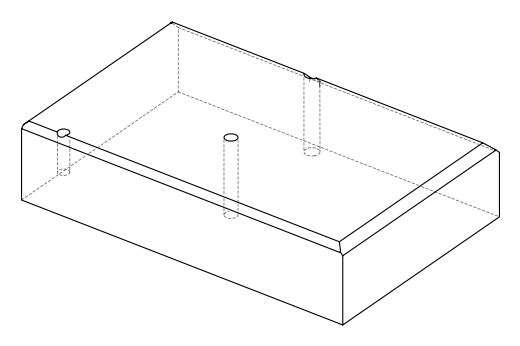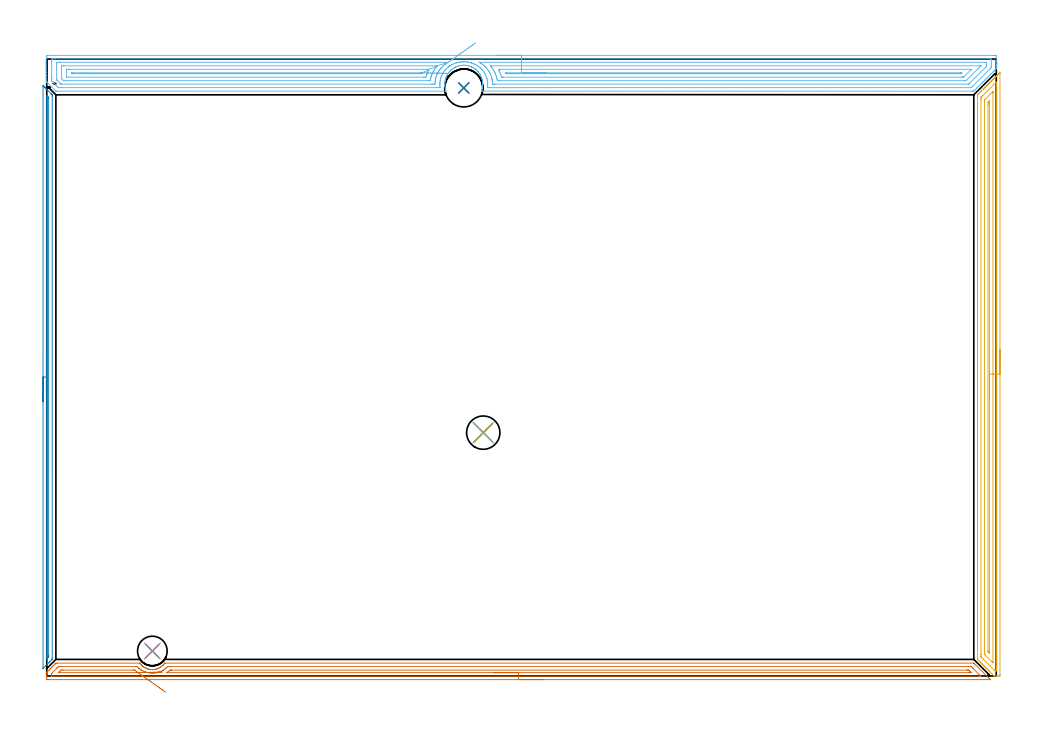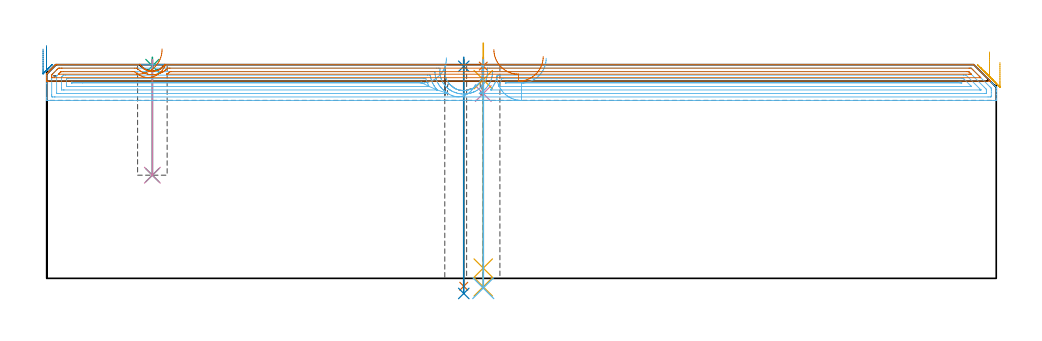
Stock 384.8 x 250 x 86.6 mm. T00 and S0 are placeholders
(PLAN: 14 operations, 8 tool changes, 41.3 min)
(1 SPOT_DRILL | STEP1HOLE | NXT0321_9005460120000 | 0.03 min | 2 mm3)
(2 SPOT_DRILL_1 | STEP1HOLE_1 | NXT0321_9005460120000 | 0.03 min | 3 mm3)
(3 SPOT_DRILL_2 | STEP1POCKET | NXT0321_9005460120000 | 0.03 min | 1 mm3)
(4 DRILL_BLIND_HOLE_INTO_CENTER | STEP1HOLE | NXT0301_049 | 0.06 min | 510 mm3)
(5 GUN_DRILL_THROUGH_HOLE | STEP1HOLE | UGT0307_005 | 0.48 min | 4148 mm3)
(6 DRILL_TO_ENLARGE_THROUGH_HOLE | STEP1HOLE | NXT0301_102 | 0.37 min | 7707 mm3)
(7 DRILL_THROUGH_HOLE_INTO_CENTER | STEP1HOLE_1 | NXT0301_065 | 0.37 min | 5979 mm3)
(8 DRILL_TO_ENLARGE_THROUGH_HOLE_1 | STEP1HOLE_1 | UGT0301_284 | 0.38 min | 10116 mm3)
(9 DRILL_BLIND_HOLE_INTO_CENTER_1 | STEP1POCKET | NXT0301_049 | 0.19 min | 2079 mm3)
(10 DRILL_TO_ENLARGE_BLIND_HOLE | STEP1POCKET | UGT0301_373 | 0.19 min | 2970 mm3)
(11 AREA_MILL | FG_CHAMFER_SURFACE | UGT0205_001 | 7.78 min | 10310 mm3)
(12 AREA_MILL_1 | FG_CHAMFER_SURFACE_1 | UGT0205_001 | 18.22 min | 39401 mm3)
(13 AREA_MILL_2 | FG_CHAMFER_SURFACE_2 | UGT0205_001 | 9.33 min | 8460 mm3)
(14 AREA_MILL_3 | FG_CHAMFER_SURFACE_3 | UGT0205_001 | 3.88 min | 1584 mm3)
(TOOL NXT0321_9005460120000 | NC Spot Drill, 142deg, 12mm, Carbide, Uncoated | D12 PA142 FL30 Z2)
(TOOL NXT0301_049 | Carbide Drill 7.8mm [860.1-0780-039A1-MM 2214] | D7.8 PA140 FL53 Z2)
(TOOL UGT0307_005 | Gun Drill 8.3 mm | D8.3 PA130 FL24 Z1)
(TOOL NXT0301_102 | Carbide Drill 13.5mm [860.1-1350-108A1-MM 2214] | D13.5 PA140 FL123 Z2)
(TOOL NXT0301_065 | Carbide Drill 9.4mm [860.1-0940-075A1-MM 2214] | D9.4 PA140 FL98 Z2)
(TOOL UGT0301_284 | Twist Drill 15.4 mm | D15.4 PA118 FL120 Z2)
(TOOL UGT0301_373 | Twist Drill Flat Bottom 12 mm | D12 PA180 FL101 Z2)
(TOOL UGT0205_001 | Chamfer Mill 20 x 3 x 45 deg. | D20 FL50 Z2)
(OP 1 SPOT_DRILL)
G17 G21 G94 G90
T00 M6
G54
G17 G0 G90 X176.9 Y98.6 S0 M3
G43 Z96.6 H0
G94 G81 G98 Z86.01 F250. R89.6
G80
M5
M2
(OP 2 SPOT_DRILL_1)
G17 G21 G94 G90
T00 M6
G54
G17 G0 G90 X169. Y238.3 S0 M3
G43 Z96.6 H0
G94 G81 G98 Z85.937 F250. R89.6
G80
M5
M2
(OP 3 SPOT_DRILL_2)
G17 G21 G94 G90
T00 M6
G54
G17 G0 G90 X42.8 Y10.1 S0 M3
G43 Z96.6 H0
G94 G81 G98 Z86.079 F250. R89.6
G80
M5
M2
(OP 4 DRILL_BLIND_HOLE_INTO_CENTER)
G17 G21 G94 G90
T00 M6
G54
G17 G0 G90 X176.9 Y98.6 S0 M3
G43 Z96.6 H1
G94 G81 G98 Z74.9 F250. R88.6
G80
M5
M2
(OP 5 GUN_DRILL_THROUGH_HOLE)
G17 G21 G94 G90
T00 M6
G54
G17 G0 G90 X176.9 Y98.6 M8
G43 Z96.6 H0
Z95.334
S716 M3
G94 G1 Z80.515 F125. M26
G4 X.084
Z4.15 F250.
G4 X.084
Z-3.435 F125.
G4 X.084
M5
M9
G0 Z95.334
Z96.6
M2
(OP 6 DRILL_TO_ENLARGE_THROUGH_HOLE)
G17 G21 G94 G90
T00 M6
G54
G17 G0 G90 X176.9 Y98.6 S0 M3
G43 Z96.6 H1
G94 G73 G98 Z-3.957 F250. Q12.937 R88.6
G80
M5
M2
(OP 7 DRILL_THROUGH_HOLE_INTO_CENTER)
G17 G21 G94 G90
T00 M6
G54
G17 G0 G90 X169. Y238.3 S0 M3
G43 Z96.6 H1
G94 G73 G98 Z-3.211 F250. Q8.981 R88.6
G80
M5
M2
(OP 8 DRILL_TO_ENLARGE_THROUGH_HOLE_1)
G17 G21 G94 G90
T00 M6
G54
G17 G0 G90 X169. Y238.3 S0 M3
G43 Z96.6 H0
G94 G73 G98 Z-6.127 F250. Q13.247 R88.6
G80
M5
M2
(OP 9 DRILL_BLIND_HOLE_INTO_CENTER_1)
G17 G21 G94 G90
T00 M6
G54
G17 G0 G90 X42.8 Y10.1 S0 M3
G43 Z96.6 H1
G94 G81 G98 Z41.8 F250. R88.6
G80
M5
M2
(OP 10 DRILL_TO_ENLARGE_BLIND_HOLE)
G17 G21 G94 G90
T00 M6
G54
G17 G0 G90 X42.8 Y10.1 S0 M3
G43 Z96.6 H0
G94 G73 G98 Z41.8 F250. Q11.2 R88.6
G80
M5
M2
(OP 11 AREA_MILL)
G17 G21 G94 G90
T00 M6
G54
G17 G0 G90 X386.3 Y132.3 S1061 M3
G43 Z96.6 H0
Z87.5
G94 G1 Y132.262 Z86.628 F250.
Y132.148 Z85.764
Y131.959 Z84.912
Y131.697 Z84.08
Y131.363 Z83.274
Y130.96 Z82.5
Y130.491 Z81.764
Y129.96 Z81.072
Y129.371 Z80.429
Y128.728 Z79.84
Y128.036 Z79.309
Y127.3 Z78.84
Y126.526 Z78.437
Y125.72 Z78.103
Y124.888 Z77.841
Y124.036 Z77.652
Y123.171 Z77.538
Y122.3 Z77.5
Y0.317
X386.297 Y0.148 Z77.503
X386.291 Y0.002 Z77.505
X386.043 Y0. Z77.753
X385.749 Z78.047
X385.159 Z78.641
X384.86 Z78.939
X383.971 Z79.829
X383.902 Y0.01 Z79.897
X383.756 Y0.143 Z80.043
X383.306 Y0.594 Z80.494
X383.083 Y0.815 Z80.713
X382.422 Y1.478 Z81.378
X382.194 Y1.704 Z81.602
X382.117 Y1.783 Z81.682
X381.976 Y1.924 Z81.823
X381.898 Y2. Z81.898
X381.82 Y2.08 Z81.979
X381.681 Y2.219 Z82.118
X381.602 Y2.296 Z82.194
X381.523 Y2.377 Z82.277
X381.386 Y2.514 Z82.414
X381.306 Y2.592 Z82.49
X381.225 Y2.674 Z82.574
X381.09 Y2.809 Z82.709
X381.01 Y2.889 Z82.787
X380.928 Y2.971 Z82.871
X380.795 Y3.104 Z83.004
X380.713 Y3.185 Z83.083
X380.631 Y3.269 Z83.168
X380.5 Y3.4 Z83.299
X380.417 Y3.481 Z83.379
X380.334 Y3.566 Z83.466
X380.205 Y3.695 Z83.594
X380.121 Y3.777 Z83.675
X380.037 Y3.863 Z83.763
X379.91 Y3.99 Z83.89
X379.825 Y4.073 Z83.971
X379.739 Y4.16 Z84.06
X379.614 Y4.285 Z84.185
X379.529 Y4.37 Z84.268
X379.442 Y4.457 Z84.357
X379.319 Y4.58 Z84.48
X379.232 Y4.666 Z84.564
X379.145 Y4.755 Z84.654
X379.024 Y4.876 Z84.775
X378.936 Y4.962 Z84.86
X378.848 Y5.052 Z84.952
X378.729 Y5.171 Z85.071
X378.64 Y5.258 Z85.156
X378.55 Y5.349 Z85.249
X378.434 Y5.466 Z85.366
X378.344 Y5.554 Z85.452
X378.253 Y5.646 Z85.546
X378.138 Y5.761 Z85.661
X378.048 Y5.851 Z85.749
X377.956 Y5.943 Z85.843
X377.433 Y6.466 Z86.366
X377.268 Y6.633 Z86.53
X377.205 Y6.705 Z86.59
X377.2 Y6.835 Z86.6
Y235.09
X377.206 Y235.502 Z86.592
X377.292 Y235.593 Z86.506
X377.751 Y236.053 Z86.045
X377.958 Y236.258 Z85.842
X378.64 Y236.942 Z85.157
X378.838 Y237.138 Z84.962
X378.87 Y237.17 Z84.93
X379.529 Y237.83 Z84.268
X379.592 Y237.893 Z84.207
X379.762 Y238.062 Z84.038
X379.825 Y238.126 Z83.972
X379.888 Y238.188 Z83.911
X380.059 Y238.359 Z83.74
X380.121 Y238.422 Z83.676
X380.183 Y238.483 Z83.616
X380.356 Y238.656 Z83.443
X380.417 Y238.719 Z83.379
X380.478 Y238.778 Z83.321
X380.653 Y238.954 Z83.146
X380.713 Y239.015 Z83.083
X380.773 Y239.074 Z83.026
X380.95 Y239.251 Z82.849
X381.01 Y239.311 Z82.787
X381.068 Y239.369 Z82.731
X381.248 Y239.548 Z82.551
X381.306 Y239.607 Z82.491
X381.363 Y239.664 Z82.435
X381.545 Y239.845 Z82.254
X381.602 Y239.903 Z82.195
X381.659 Y239.959 Z82.14
X381.842 Y240.142 Z81.957
X381.898 Y240.2 Z81.899
X381.954 Y240.254 Z81.845
X382.139 Y240.44 Z81.66
X382.194 Y240.496 Z81.602
X382.249 Y240.549 Z81.55
X382.436 Y240.737 Z81.363
X382.49 Y240.792 Z81.306
X382.544 Y240.845 Z81.255
X382.734 Y241.034 Z81.065
X382.787 Y241.088 Z81.01
X382.839 Y241.14 Z80.96
X383.031 Y241.331 Z80.768
X383.083 Y241.384 Z80.714
X383.135 Y241.435 Z80.664
X383.328 Y241.628 Z80.471
X383.379 Y241.68 Z80.418
X383.43 Y241.73 Z80.369
X383.625 Y241.926 Z80.174
X383.675 Y241.977 Z80.122
X383.725 Y242.025 Z80.074
X383.922 Y242.223 Z79.877
X383.971 Y242.273 Z79.826
X384.02 Y242.321 Z79.779
X384.22 Y242.52 Z79.579
X384.268 Y242.569 Z79.529
X384.315 Y242.616 Z79.484
X384.517 Y242.817 Z79.282
X384.564 Y242.865 Z79.233
X384.611 Y242.911 Z79.188
X384.814 Y243.114 Z78.985
X384.86 Y243.161 Z78.937
X384.906 Y243.206 Z78.893
X385.111 Y243.412 Z78.688
X385.156 Y243.457 Z78.641
X385.201 Y243.501 Z78.598
X385.408 Y243.709 Z78.391
X385.452 Y243.754 Z78.345
X385.749 Y244.05 Z78.049
X385.875 Y244.175 Z77.925
X386.003 Y244.303 Z77.796
X386.193 Y244.489 Z77.605
X386.292 Y244.581 Z77.506
X386.299 Y244.374 Z77.501
X386.3 Y244.339 Z77.5
Y122.3
X384.886 Z78.914
Y3.269
X384.885 Y2.377 Z78.915
X384.884 Y2.353 Z78.916
X384.86 Y2.01 Z78.94
X384.484 Y2.009 Z79.316
X384.378 Y2.01 Z79.422
X384.309 Y2.052 Z79.491
X384.197 Y2.16 Z79.603
X383.973 Y2.377 Z79.827
X379.529 Y6.821 Z84.271
X378.64 Y7.713 Z85.16
X378.629 Y7.727 Z85.171
X378.621 Y7.745 Z85.179
X378.614 Y8.618 Z85.186
Y8.644
Y233.307
X378.616 Y234.198 Z85.184
X378.617 Y234.222 Z85.183
X378.64 Y234.478 Z85.16
X378.942 Y234.787 Z84.858
X379.24 Y235.09 Z84.56
X384.59 Y240.44 Z79.21
X384.728 Y240.572 Z79.072
X384.86 Y240.698 Z78.94
X384.883 Y240.44 Z78.917
X384.884 Y240.415 Z78.916
X384.886 Y239.548 Z78.914
Y122.3
X383.472 Z80.328
X383.471 Y5.423 Z80.329
X383.47 Y5.376 Z80.33
X383.468 Y5.351 Z80.332
X383.467 Y5.347 Z80.333
X383.461 Y5.35 Z80.339
X383.31 Y5.494 Z80.49
X383.083 Y5.717 Z80.717
X380.182 Y8.618 Z83.618
X380.104 Y8.702 Z83.696
X380.044 Y8.767 Z83.756
X380.036 Y8.815 Z83.764
X380.032 Y9.004 Z83.768
X380.029 Y9.51 Z83.771
Y9.9
Y232.805
X380.031 Y233.307 Z83.769
X380.033 Y233.403 Z83.767
X380.035 Y233.423 Z83.765
X380.049 Y233.442 Z83.751
X380.078 Y233.475 Z83.722
X380.162 Y233.562 Z83.638
X383.278 Y236.678 Z80.522
X383.338 Y236.736 Z80.462
X383.409 Y236.803 Z80.391
X383.464 Y236.853 Z80.336
X383.467 Y236.766 Z80.333
X383.47 Y236.628 Z80.33
X383.471 Y236.484 Z80.329
Y235.981
X383.472 Y122.3 Z80.328
X382.057 Z81.743
Y9.51
X382.056 Y9.27 Z81.744
X382.054 Y9.211 Z81.746
X382.052 Y9.207 Z81.748
X382.049 Y9.208 Z81.751
X382.026 Y9.226 Z81.774
X381.978 Y9.272 Z81.822
X381.739 Y9.51 Z82.061
X381.643 Y9.608 Z82.157
X381.535 Y9.723 Z82.265
X381.45 Y9.815 Z82.35
X381.443 Y10.264 Z82.357
Y231.661
X381.445 Y232.276 Z82.355
X381.447 Y232.346 Z82.353
X381.449 Y232.377 Z82.351
X381.473 Y232.415 Z82.327
X381.568 Y232.515 Z82.232
X381.954 Y232.905 Z81.846
X382.008 Y232.957 Z81.792
X382.045 Y232.99 Z81.755
X382.051 Y232.993 Z81.749
X382.053 Y232.991 Z81.747
X382.054 Y232.957 Z81.746
X382.057 Y232.553 Z81.743
Y232.415
Y122.3
Y121.428 Z81.781
Y120.563 Z81.895
Y119.712 Z82.083
Y118.88 Z82.346
Y118.074 Z82.68
Y117.3 Z83.082
Y116.564 Z83.551
Y115.872 Z84.082
Y115.229 Z84.672
Y114.639 Z85.315
Y114.108 Z86.007
Y113.64 Z86.743
Y113.237 Z87.517
Y112.903 Z88.323
Y112.641 Z89.155
Y112.452 Z90.006
Y112.338 Z90.871
Y112.3 Z91.743
G0 Z96.6
M5
M2
(OP 12 AREA_MILL_1)
G17 G21 G94 G90
T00 M6
G54
G17 G0 G90 X182.4 Y251.5 S1061 M3
G43 Z96.6 H0
Z82.1
G94 G1 X182.438 Z81.228 F250.
X182.552 Z80.364
X182.741 Z79.512
X183.003 Z78.68
X183.337 Z77.874
X183.74 Z77.1
X184.208 Z76.364
X184.74 Z75.672
X185.329 Z75.029
X185.972 Z74.44
X186.664 Z73.908
X187.4 Z73.44
X188.174 Z73.037
X188.98 Z72.703
X189.812 Z72.441
X190.664 Z72.252
X191.528 Z72.138
X192.4 Z72.1
X383.596
X384.172 Y251.498 Z72.102
X384.741 Y251.493 Z72.104
X384.792 Y251.491 Z72.105
X384.8 Y250.926 Z72.67
Y249.146 Z74.449
Y247.725 Z75.871
Y247.366 Z76.229
Y246.57 Z77.029
Y246.475 Z77.123
X384.799 Y246.11 Z77.488
X384.768 Y246.068 Z77.531
X384.619 Y245.919 Z77.681
X384.287 Y245.585 Z78.011
X383.74 Y245.04 Z78.56
X383.397 Y244.695 Z78.901
X382.861 Y244.161 Z79.439
X382.507 Y243.805 Z79.791
X381.982 Y243.282 Z80.318
X381.617 Y242.915 Z80.681
X381.104 Y242.404 Z81.196
X380.726 Y242.025 Z81.572
X380.225 Y241.525 Z82.075
X379.836 Y241.134 Z82.462
X379.346 Y240.646 Z82.954
X378.946 Y240.244 Z83.352
X378.467 Y239.767 Z83.833
X378.056 Y239.354 Z84.242
X377.588 Y238.888 Z84.712
X377.166 Y238.464 Z85.133
X377.02 Y238.319 Z85.279
X376.722 Y238.022 Z85.578
X376.275 Y237.574 Z86.023
X376.126 Y237.425 Z86.173
X375.836 Y237.135 Z86.464
X375.745 Y237.048 Z86.552
X375.701 Y237.007 Z86.593
X375.232 Y237. Z86.6
X176.307
X176.187 Y237.003 Z86.589
X176.194 Y237.032 Z86.56
X176.237 Y237.181 Z86.419
X176.307 Y237.39 Z86.21
X176.334 Y237.467 Z86.133
X176.45 Y237.88 Z85.72
X176.549 Y238.321 Z85.279
X176.622 Y238.765 Z84.835
X176.668 Y239.207 Z84.393
X176.69 Y239.651 Z83.949
X176.686 Y240.094 Z83.506
X176.657 Y240.536 Z83.064
X176.617 Y240.86 Z82.74
X176.602 Y240.98 Z82.62
X176.573 Y241.134 Z82.464
X176.519 Y241.421 Z82.177
X176.408 Y241.865 Z81.732
X176.278 Y242.305 Z81.291
X176.102 Y242.751 Z80.845
X176.03 Y242.915 Z80.68
X175.91 Y243.192 Z80.406
X175.868 Y243.276 Z80.323
X175.86 Y243.29 Z80.309
X175.64 Y243.679 Z79.917
X175.56 Y243.805 Z79.79
X175.425 Y244.021 Z79.578
X175.389 Y244.078 Z79.521
X174.966 Y244.662 Z78.937
X174.844 Y244.81 Z78.789
X174.79 Y244.871 Z78.729
X174.707 Y244.964 Z78.636
X174.399 Y245.278 Z78.321
X174.081 Y245.582 Z78.018
X174.077 Y245.585 Z78.015
X173.922 Y245.717 Z77.882
X173.774 Y245.837 Z77.762
X173.76 Y245.848 Z77.75
X173.713 Y245.882 Z77.715
X173.593 Y245.972 Z77.627
X173.477 Y246.058 Z77.542
X173.298 Y246.179 Z77.418
X173.188 Y246.254 Z77.342
X172.77 Y246.503 Z77.094
X172.335 Y246.738 Z76.862
X172.294 Y246.757 Z76.842
X172.284 Y246.761 Z76.838
X172.156 Y246.815 Z76.785
X171.85 Y246.942 Z76.656
X171.4 Y247.107 Z76.49
X170.955 Y247.238 Z76.359
X170.496 Y247.344 Z76.253
X170.061 Y247.418 Z76.181
X169.673 Y247.459 Z76.137
X169.602 Y247.466 Z76.129
X169.247 Y247.482 Z76.108
X169.197 Y247.486 Z76.107
X169.166 Y247.488 Z76.105
X168.999 Y247.485 Z76.103
X168.801 Y247.486 Z76.108
X168.719 Y247.484
X168.708 Z76.109
X168.607 Y247.477 Z76.116
X168.272 Y247.455 Z76.138
X167.826 Y247.4 Z76.193
X167.814 Y247.397 Z76.195
X167.718 Y247.381 Z76.216
X167.629 Y247.366 Z76.233
X167.367 Y247.315 Z76.282
X166.92 Y247.204 Z76.394
X166.483 Y247.067 Z76.532
X166.026 Y246.893 Z76.703
X165.94 Y246.857 Z76.742
X165.728 Y246.762 Z76.834
X165.662 Y246.733 Z76.863
X165.182 Y246.475 Z77.123
X165.145 Y246.455 Z77.143
X165.132 Y246.447 Z77.151
X164.693 Y246.169 Z77.429
X164.251 Y245.859 Z77.739
X163.941 Y245.587 Z78.013
X163.789 Y245.452 Z78.146
X163.468 Y245.14 Z78.455
X163.358 Y245.035 Z78.563
X163.344 Y245.02 Z78.579
X163.293 Y244.963 Z78.636
X162.936 Y244.529 Z79.071
X162.897 Y244.475 Z79.125
X162.733 Y244.25 Z79.344
X162.604 Y244.077 Z79.52
X162.464 Y243.87 Z79.73
X162.45 Y243.844 Z79.756
X162.271 Y243.534 Z80.065
X162.181 Y243.36 Z80.239
X162.094 Y243.193 Z80.407
X162.003 Y242.987 Z80.612
X161.898 Y242.753 Z80.847
X161.786 Y242.456 Z81.143
X161.73 Y242.307 Z81.292
X161.571 Y241.816 Z81.784
X161.48 Y241.422 Z82.178
X161.398 Y240.98 Z82.62
X161.343 Y240.536 Z83.064
X161.314 Y240.094 Z83.506
X161.31 Y239.651 Z83.949
X161.332 Y239.207 Z84.393
X161.379 Y238.765 Z84.835
X161.451 Y238.321 Z85.279
X161.545 Y237.88 Z85.72
X161.571 Y237.783 Z85.817
X161.605 Y237.672 Z85.928
X161.677 Y237.436 Z86.162
X161.741 Y237.238 Z86.358
X161.813 Y237.004 Z86.59
X161.555 Y237. Z86.6
X4.204
X3.7 Y237.007 Z86.593
X3.684 Y237.016 Z86.584
X0.181 Y240.52 Z83.08
X0.017 Y240.689 Z82.91
X0.01 Y240.699 Z82.9
X0. Y241.049 Z82.55
Y241.305 Z82.295
Y242.025 Z81.57
Y243.275 Z80.322
Y244.695 Z78.9
Y250.302 Z73.296
X0.004 Y250.926 Z72.671
X0.008 Y251.492 Z72.106
X0.058 Y251.494 Z72.104
X0.628 Y251.5 Z72.1
X192.4
Y250.086 Z73.514
X381.49
X382.338 Y250.082 Z73.518
X382.384 Y250.079 Z73.521
X382.79 Y250.036 Z73.564
X382.797 Y249.625 Z73.975
X382.8 Y248.256 Z75.344
Y247.366 Z76.234
X382.799 Y246.953 Z76.647
X382.794 Y246.714 Z76.886
X382.79 Y246.595 Z77.005
X382.778 Y246.539 Z77.061
X382.719 Y246.475 Z77.125
X382.554 Y246.306 Z77.294
X382.384 Y246.134 Z77.466
X382.109 Y245.859 Z77.741
X375.232 Y238.982 Z84.618
X374.971 Y238.723 Z84.877
X374.706 Y238.464 Z85.136
X374.667 Y238.429 Z85.171
X374.536 Y238.421 Z85.179
X374.437 Y238.416 Z85.184
X374.387 Y238.415 Z85.185
X374.338 Y238.414 Z85.186
X179.486
X178.591 Y238.416 Z85.184
X178.589 Y238.417 Z85.183
X178.583 Y238.423 Z85.177
X178.586 Y238.464 Z85.136
X178.664 Y239.232 Z84.368
X178.669 Y239.354 Z84.246
X178.68 Y240.107 Z83.493
X178.672 Y240.244 Z83.356
X178.642 Y240.634 Z82.966
X178.596 Y241.081 Z82.519
X178.587 Y241.134 Z82.466
X178.542 Y241.388 Z82.212
X178.392 Y242.025 Z81.575
X178.343 Y242.223 Z81.377
X178.216 Y242.626 Z80.974
X178.104 Y242.915 Z80.685
X177.796 Y243.657 Z79.943
X177.721 Y243.805 Z79.795
X177.696 Y243.852 Z79.748
X177.648 Y243.936 Z79.664
X177.178 Y244.695 Z78.905
X176.754 Y245.283 Z78.317
X176.505 Y245.585 Z78.015
X176.192 Y245.92 Z77.68
X175.86 Y246.25 Z77.35
X175.618 Y246.475 Z77.125
X175.262 Y246.772 Z76.828
X174.966 Y246.993 Z76.607
X174.414 Y247.366 Z76.234
X174.072 Y247.569 Z76.031
X173.611 Y247.825 Z75.775
X173.178 Y248.027 Z75.573
X173.084 Y248.068 Z75.532
X173.017 Y248.095 Z75.505
X172.606 Y248.256 Z75.344
X172.284 Y248.37 Z75.23
X172.112 Y248.427 Z75.173
X171.683 Y248.55 Z75.05
X171.39 Y248.62 Z74.98
X170.924 Y248.72 Z74.88
X170.496 Y248.792 Z74.808
X169.887 Y248.862 Z74.738
X169.602 Y248.879 Z74.721
X169.276 Y248.896 Z74.704
X168.952 Y248.903 Z74.697
X168.877 Y248.904 Z74.696
X168.835 Y248.903 Z74.697
X168.81
X168.708 Y248.897 Z74.703
X168.1 Y248.861 Z74.739
X167.814 Y248.83 Z74.77
X167.306 Y248.762 Z74.839
X167.129 Y248.73 Z74.87
X166.92 Y248.689 Z74.911
X166.565 Y248.609 Z74.991
X166.026 Y248.464 Z75.136
X165.867 Y248.414 Z75.186
X165.39 Y248.256 Z75.344
X165.16 Y248.171 Z75.429
X165.132 Y248.159 Z75.441
X164.579 Y247.916 Z75.684
X164.238 Y247.737 Z75.863
X163.996 Y247.606 Z75.994
X163.589 Y247.366 Z76.234
X163.437 Y247.273 Z76.327
X163.402 Y247.25 Z76.35
X163.344 Y247.211 Z76.389
X162.914 Y246.904 Z76.696
X162.748 Y246.782 Z76.818
X162.45 Y246.531 Z77.069
X162.42 Y246.505 Z77.095
X162.387 Y246.475 Z77.125
X161.964 Y246.072 Z77.528
X161.763 Y245.877 Z77.723
X161.556 Y245.662 Z77.938
X161.52 Y245.621 Z77.979
X161.491 Y245.585 Z78.015
X161.205 Y245.236 Z78.364
X160.81 Y244.695 Z78.905
X160.749 Y244.608 Z78.992
X160.661 Y244.477 Z79.123
X160.418 Y244.047 Z79.553
X160.292 Y243.805 Z79.795
X160.123 Y243.451 Z80.149
X159.894 Y242.915 Z80.685
X159.858 Y242.825 Z80.775
X159.767 Y242.58 Z81.02
X159.636 Y242.155 Z81.445
X159.602 Y242.025 Z81.575
X159.474 Y241.427 Z82.173
X159.42 Y241.134 Z82.466
X159.359 Y240.651 Z82.949
X159.331 Y240.244 Z83.356
X159.321 Y239.798 Z83.802
X159.333 Y239.354 Z84.246
X159.368 Y238.862 Z84.738
X159.404 Y238.464 Z85.136
X158.918 Y238.419 Z85.181
X158.873 Y238.417 Z85.183
X158.029 Y238.414 Z85.186
X5.992
X5.144 Y238.418 Z85.182
X5.098 Y238.421 Z85.179
X4.698 Y238.464 Z85.136
X4.204 Y238.949 Z84.651
X2.906 Y240.244 Z83.356
X2.416 Y240.737 Z82.863
X2.025 Y241.134 Z82.466
X2.008 Y241.541 Z82.059
X2.002 Y242.025 Z81.575
X2. Y242.438 Z81.162
Y242.915 Z80.685
X2.001 Y249.146 Z74.454
X2.002 Y249.558 Z74.042
X2.01 Y250.036 Z73.564
X2.372 Y250.08 Z73.52
X2.416 Y250.082 Z73.518
X3.26 Y250.086 Z73.514
X3.31
X192.4
Y248.672 Z74.928
X380.179 Y248.671 Z74.929
X380.596 Y248.669 Z74.931
X380.735 Y248.667 Z74.933
X380.777 Y248.665 Z74.935
X380.79 Y248.594 Z75.006
X380.795 Y248.459 Z75.141
X380.798 Y248.256 Z75.344
X380.8 Y248.053 Z75.547
X380.796 Y247.366 Z76.234
X380.793 Y247.17 Z76.43
X380.777 Y246.988 Z76.612
X380.596 Y246.798 Z76.802
X379.99 Y246.189 Z77.411
X374.045 Y240.244 Z83.356
X373.743 Y239.947 Z83.653
X373.638 Y239.848 Z83.752
X373.622 Y239.835 Z83.765
X373.6 Y239.833 Z83.767
X373.548 Y239.83 Z83.77
X373.444 Y239.829 Z83.771
X181.642
X181.224 Y239.83 Z83.77
X180.743 Y239.833 Z83.767
X180.701 Y239.835 Z83.765
X180.69 Y239.886 Z83.714
X180.67 Y240.244 Z83.356
X180.627 Y240.839 Z82.761
X180.588 Y241.134 Z82.466
X180.534 Y241.472 Z82.128
X180.45 Y241.905 Z81.695
X180.423 Y242.025 Z81.575
X180.33 Y242.411 Z81.189
X180.174 Y242.915 Z80.685
X180.093 Y243.151 Z80.449
X179.816 Y243.805 Z79.795
X179.7 Y244.074 Z79.526
X179.436 Y244.574 Z79.026
X179.365 Y244.695 Z78.905
X179.256 Y244.875 Z78.725
X178.923 Y245.388 Z78.212
X178.784 Y245.585 Z78.015
X178.542 Y245.917 Z77.683
X178.07 Y246.475 Z77.125
X177.648 Y246.911 Z76.689
X177.173 Y247.366 Z76.234
X176.754 Y247.714 Z75.886
X176.442 Y247.947 Z75.653
X176.001 Y248.256 Z75.344
X175.86 Y248.35 Z75.25
X175.596 Y248.519 Z75.081
X175.494 Y248.581 Z75.019
X175.445 Y248.611 Z74.989
X175.376 Y248.658 Z74.942
X175.366 Y248.668 Z74.932
X175.367
X175.391 Y248.67 Z74.93
X175.443 Y248.671 Z74.929
X175.566 Y248.672 Z74.928
X192.4
Y247.257 Z76.343
X378.023
X378.536 Y247.255 Z76.345
X378.58 Y247.252 Z76.348
X378.59 Y247.25 Z76.35
X378.588 Y247.246 Z76.354
X378.545 Y247.197 Z76.403
X378.478 Y247.127 Z76.473
X378.395 Y247.044 Z76.556
X372.825 Y241.475 Z82.125
X372.713 Y241.365 Z82.235
X372.637 Y241.293 Z82.307
X372.593 Y241.254 Z82.346
X372.55 Y241.25 Z82.35
X372.437 Y241.247 Z82.353
X371.656 Y241.243 Z82.357
X371.547
X183.798
X183.013 Y241.244 Z82.356
X182.902
X182.63 Y241.25 Z82.35
X182.585 Y241.358 Z82.242
X182.533 Y241.612 Z81.988
X182.439 Y242.025 Z81.575
X182.267 Y242.767 Z80.833
X182.224 Y242.915 Z80.685
X182.119 Y243.266 Z80.334
X181.904 Y243.805 Z79.795
X181.759 Y244.163 Z79.437
X181.608 Y244.497 Z79.103
X181.505 Y244.695 Z78.905
X181.224 Y245.212 Z78.388
X181.083 Y245.444 Z78.156
X180.993 Y245.585 Z78.015
X180.558 Y246.249 Z77.351
X180.394 Y246.475 Z77.125
X180.33 Y246.563 Z77.037
X179.771 Y247.245 Z76.355
X180.22 Y247.255 Z76.345
X180.33 Y247.257 Z76.343
X192.4
Y245.843 Z77.757
X374.597 Y245.842 Z77.758
X374.671 Y245.841 Z77.759
X374.715 Y245.839 Z77.761
X374.725 Y245.838 Z77.762
X374.701 Y245.811 Z77.789
X374.56 Y245.66 Z77.94
X374.487 Y245.585 Z78.015
X374.413 Y245.511 Z78.089
X371.736 Y242.835 Z80.765
X371.656 Y242.757 Z80.843
X371.568 Y242.678 Z80.922
X371.533 Y242.664 Z80.936
X371.496 Y242.662 Z80.938
X371.338 Y242.659 Z80.941
X371.02 Y242.657 Z80.943
X370.762
X185.059
X184.801 Y242.658 Z80.942
X184.542 Y242.661 Z80.939
X184.371 Y242.664 Z80.936
X184.331 Y242.672 Z80.928
X184.322 Y242.697 Z80.903
X184.305 Y242.75 Z80.85
X184.256 Y242.915 Z80.685
X184.031 Y243.681 Z79.919
X183.984 Y243.805 Z79.795
X183.907 Y244.003 Z79.597
X183.612 Y244.695 Z78.905
X183.358 Y245.241 Z78.359
X183.169 Y245.585 Z78.015
X183.054 Y245.8 Z77.8
X183.039 Y245.831 Z77.769
X183.042 Y245.836 Z77.764
X183.078 Y245.838 Z77.762
X183.216 Y245.841 Z77.759
X183.389 Y245.843 Z77.757
X183.648
X192.4
Y244.429 Z79.171
X370.135 Y244.428 Z79.172
X370.494 Y244.426 Z79.174
X370.762 Y244.422 Z79.178
X370.857 Y244.415 Z79.185
X370.808 Y244.357 Z79.243
X370.798 Y244.346 Z79.254
X370.762 Y244.309 Z79.291
X370.605 Y244.155 Z79.445
X370.549 Y244.103 Z79.497
X370.524 Y244.084 Z79.516
X370.488 Y244.077 Z79.523
X370.135 Y244.073 Z79.527
X369.868 Y244.071 Z79.529
X369.6
X186.856
X186.589 Y244.072 Z79.528
X186.229 Y244.075 Z79.525
X185.969 Y244.078 Z79.522
X185.896 Y244.252 Z79.348
X185.834 Y244.409 Z79.191
X185.833 Y244.423 Z79.177
X185.855 Y244.425 Z79.175
X185.902 Y244.428 Z79.172
X185.962 Y244.429 Z79.171
X186.321
X192.4
X193.272 Z79.209
X194.136 Z79.323
X194.988 Z79.512
X195.82 Z79.774
X196.626 Z80.108
X197.4 Z80.511
X198.136 Z80.98
X198.828 Z81.511
X199.471 Z82.1
X200.06 Z82.743
X200.592 Z83.435
X201.06 Z84.171
X201.463 Z84.945
X201.797 Z85.751
X202.059 Z86.583
X202.248 Z87.435
X202.362 Z88.3
X202.4 Z89.171
G0 X173.792 Y256.543 Z78.602
G1 X173.409 Y256.272 Z77.866
X172.976 Y255.966 Z77.174
X172.494 Y255.626 Z76.531
X171.969 Y255.255 Z75.941
X171.404 Y254.856 Z75.41
X170.803 Y254.432 Z74.941
X170.171 Y253.985 Z74.538
X169.513 Y253.52 Z74.204
X168.834 Y253.04 Z73.941
X168.138 Y252.549 Z73.752
X167.431 Y252.05 Z73.638
X166.72 Y251.547 Z73.599
X166.008 Y251.045 Z73.637
X165.301 Y250.546 Z73.751
X164.605 Y250.054 Z73.939
X163.926 Y249.574 Z74.201
X163.267 Y249.109 Z74.535
X162.635 Y248.663 Z74.937
X162.61 Y248.645 Z74.955
X162.514 Y248.582 Z75.018
X162.45 Y248.541 Z75.059
X162.274 Y248.43 Z75.17
X162.002 Y248.256 Z75.344
X161.737 Y248.075 Z75.525
X161.556 Y247.946 Z75.654
X161.223 Y247.697 Z75.903
X160.837 Y247.366 Z76.234
X160.744 Y247.283 Z76.317
X160.661 Y247.207 Z76.393
X160.288 Y246.847 Z76.753
X159.923 Y246.475 Z77.125
X159.849 Y246.395 Z77.205
X159.767 Y246.301 Z77.299
X159.45 Y245.901 Z77.699
X159.212 Y245.585 Z78.015
X159.07 Y245.39 Z78.21
X158.873 Y245.105 Z78.495
X158.633 Y244.695 Z78.905
X158.404 Y244.272 Z79.328
X158.183 Y243.805 Z79.795
X158.12 Y243.665 Z79.935
X157.979 Y243.332 Z80.268
X157.867 Y243.027 Z80.573
X157.83 Y242.915 Z80.685
X157.654 Y242.348 Z81.252
X157.579 Y242.025 Z81.575
X157.492 Y241.619 Z81.981
X157.412 Y241.134 Z82.466
X157.376 Y240.845 Z82.755
X157.327 Y240.244 Z83.356
X157.309 Y240.022 Z83.578
X157.285 Y239.835 Z83.765
X157.085 Y239.833 Z83.767
X156.608 Y239.83 Z83.77
X156.191 Y239.829 Z83.771
X155.715 Y239.828 Z83.772
X5.992 Y239.829 Z83.771
X5.853 Y239.83 Z83.77
X5.803 Y239.833 Z83.767
X5.778 Y239.835 Z83.765
X5.759 Y239.851 Z83.749
X5.677 Y239.928 Z83.672
X5.356 Y240.244 Z83.356
X4.204 Y241.397 Z82.203
X4.052 Y241.556 Z82.044
X4.016 Y241.595 Z82.005
X4.01 Y241.687 Z81.913
X4.004 Y241.822 Z81.778
X4.001 Y242.025 Z81.575
X4. Y242.227 Z81.373
X4.001 Y248.256 Z75.344
X4.003 Y248.456 Z75.144
X4.01 Y248.655 Z74.945
X4.204 Y248.665 Z74.935
X4.683 Y248.669 Z74.931
X5.098 Y248.671 Z74.929
X5.575 Y248.672 Z74.928
X162.496 Y248.671 Z74.929
X162.556 Y248.669 Z74.931
X162.618 Y248.665 Z74.935
X162.635 Y248.663 Z74.937
X158.233 Y247.25 Z76.35
Y247.248 Z76.352
X158.226 Y247.236 Z76.364
X157.979 Y246.94 Z76.66
X157.773 Y246.681 Z76.919
X157.615 Y246.475 Z77.125
X157.391 Y246.171 Z77.429
X157.085 Y245.747 Z77.853
X157.022 Y245.648 Z77.952
X156.985 Y245.585 Z78.015
X156.699 Y245.08 Z78.52
X156.496 Y244.695 Z78.905
X156.191 Y244.045 Z79.555
X156.121 Y243.875 Z79.725
X156.094 Y243.805 Z79.795
X155.881 Y243.223 Z80.377
X155.784 Y242.915 Z80.685
X155.672 Y242.541 Z81.059
X155.552 Y242.025 Z81.575
X155.505 Y241.817 Z81.783
X155.475 Y241.667 Z81.933
X155.431 Y241.452 Z82.148
X155.387 Y241.249 Z82.351
X155.297 Y241.246 Z82.354
X155.187 Y241.244 Z82.356
X154.403 Y241.243 Z82.357
X154.294
X7.671
X6.886 Y241.246 Z82.354
X6.835 Y241.248 Z82.352
X6.81 Y241.25 Z82.35
X6.784 Y241.274 Z82.326
X6.673 Y241.38 Z82.22
X6.456 Y241.596 Z82.004
X6.035 Y242.025 Z81.575
X6.01 Y242.054 Z81.546
X6.006 Y242.08 Z81.52
X6.002 Y242.135 Z81.465
X6.001 Y242.245 Z81.355
X6. Y242.466 Z81.134
Y246.467 Z77.133
X6.003 Y246.917 Z76.683
X6.007 Y247.137 Z76.463
X6.01 Y247.241 Z76.359
X6.107 Y247.251 Z76.349
X6.886 Y247.257 Z76.343
X6.995
X157.979
X158.089 Y247.256 Z76.344
X158.212 Y247.252 Z76.348
X158.233 Y247.25 Z76.35
X154.954 Y245.834 Z77.766
X154.684 Y245.306 Z78.294
X154.403 Y244.736 Z78.864
X154.39 Y244.708 Z78.892
X154.385 Y244.695 Z78.905
X154.132 Y244.075 Z79.525
X154.03 Y243.805 Z79.795
X153.895 Y243.421 Z80.179
X153.655 Y242.665 Z80.935
X153.595 Y242.662 Z80.938
X153.509 Y242.66 Z80.94
X152.874 Y242.657 Z80.943
X152.615
X8.674
X8.037 Y242.659 Z80.941
X8.015 Y242.662 Z80.938
X8.01 Y242.664 Z80.936
X8.003 Y242.692 Z80.908
X8.001 Y242.915 Z80.685
X8. Y245.366 Z78.234
X8.003 Y245.585 Z78.015
X8.007 Y245.753 Z77.847
X8.01 Y245.83 Z77.77
X8.157 Y245.836 Z77.764
X8.418 Y245.841 Z77.759
X8.674 Y245.842 Z77.758
X9.309 Y245.843 Z77.757
X154.403
X154.662 Y245.841 Z77.759
X154.954 Y245.834 Z77.766
X152.165 Y244.422 Z79.178
X152.126 Y244.291 Z79.309
X152.088 Y244.186 Z79.414
X152.05 Y244.091 Z79.509
X152.025 Y244.078 Z79.522
X151.999 Y244.076 Z79.524
X151.884 Y244.073 Z79.527
X151.721 Y244.071 Z79.529
X151.454
X10.462
X10.193 Y244.073 Z79.527
X10.076 Y244.076 Z79.524
X10.023 Y244.078 Z79.522
X10.01 Y244.103 Z79.497
X10.003 Y244.262 Z79.338
X10.008 Y244.4 Z79.2
X10.01 Y244.418 Z79.182
X10.029 Y244.422 Z79.178
X10.103 Y244.424 Z79.176
X10.462 Y244.428 Z79.172
X14.573 Y244.429 Z79.171
X151.362
X151.721 Y244.428 Z79.172
X151.992 Y244.425 Z79.175
X152.165 Y244.422 Z79.178
X153.035 Y244.404 Z79.234
X153.898 Y244.387 Z79.365
X154.745 Y244.37 Z79.571
X155.572 Y244.353 Z79.85
X156.37 Y244.337 Z80.2
X157.136 Y244.321 Z80.619
X157.862 Y244.306 Z81.102
X158.543 Y244.293 Z81.647
X159.174 Y244.28 Z82.25
X159.75 Y244.268 Z82.905
X160.267 Y244.258 Z83.607
X160.72 Y244.248 Z84.353
X161.107 Y244.241 Z85.134
X161.425 Y244.234 Z85.947
X161.67 Y244.229 Z86.784
X161.842 Y244.226 Z87.639
X161.938 Y244.224 Z88.507
X161.958 Y244.223 Z89.379
G0 Z96.6
M5
M2
(OP 13 AREA_MILL_2)
G17 G21 G94 G90
T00 M6
G54
G17 G0 G90 X201.2 Y-1.5 S1061 M3
G43 Z96.6 H0
Z89.9
G94 G1 X201.162 Z89.028 F250.
X201.048 Z88.164
X200.859 Z87.312
X200.597 Z86.48
X200.263 Z85.674
X199.86 Z84.9
X199.391 Z84.164
X198.86 Z83.472
X198.271 Z82.829
X197.628 Z82.24
X196.936 Z81.709
X196.2 Z81.24
X195.426 Z80.837
X194.62 Z80.503
X193.788 Z80.241
X192.936 Z80.052
X192.072 Z79.938
X191.2 Z79.9
X0.609
X0.317 Y-1.499 Z79.901
X0.011 Y-1.493 Z79.904
X0.004 Y-1.492 Z79.906
X0. Y-1.198 Z80.199
Y-0.644 Z80.752
Y-0.327 Z81.069
Y0.307 Z81.707
Y1.415 Z82.813
X0.001 Y1.495 Z82.891
X0.014 Y1.515 Z82.912
X0.784 Y2.285 Z83.682
X1.266 Y2.766 Z84.166
X1.654 Y3.156 Z84.553
X2.108 Y3.608 Z85.008
X2.525 Y4.027 Z85.424
X3.287 Y4.788 Z86.186
X3.397 Y4.898 Z86.295
X3.664 Y5.162 Z86.561
X3.699 Y5.193 Z86.593
X4.18 Y5.2 Z86.6
X37.656
X37.79 Y5.197 Z86.589
X37.835 Y5.145 Z86.54
X37.845 Y5.134 Z86.528
X37.941 Y5.007 Z86.406
X38.025 Y4.898 Z86.296
X38.062 Y4.849 Z86.248
X38.102 Y4.801 Z86.199
X38.288 Y4.576 Z85.975
X38.397 Y4.462 Z85.862
X38.613 Y4.241 Z85.64
X38.89 Y3.994 Z85.39
X38.995 Y3.91 Z85.305
X39.182 Y3.757 Z85.157
X39.211 Y3.737 Z85.137
X39.487 Y3.547 Z84.946
X39.8 Y3.35 Z84.75
X39.885 Y3.302 Z84.702
X39.936 Y3.274 Z84.674
X40.076 Y3.203 Z84.602
X40.184 Y3.156 Z84.554
X40.334 Y3.092 Z84.487
X40.52 Y3.01 Z84.406
X40.611 Y2.976 Z84.373
X40.78 Y2.916 Z84.309
X40.911 Y2.866 Z84.263
X40.97 Y2.844 Z84.242
X41.416 Y2.722 Z84.12
X41.496 Y2.706 Z84.104
X41.673 Y2.673 Z84.067
X41.865 Y2.634 Z84.031
X42.114 Y2.603 Z83.999
X42.213 Y2.591 Z83.985
X42.334 Y2.576 Z83.974
X42.646 Y2.557 Z83.949
X42.67 Y2.556 Z83.948
X42.684 Y2.555 Z83.947
X42.904 Z83.955
X42.983
X43.207 Y2.569 Z83.969
X43.213
X43.458 Y2.6 Z83.992
X43.62 Y2.615 Z84.014
X43.653 Y2.619 Z84.018
X44.102 Y2.703 Z84.101
X44.351 Y2.768 Z84.165
X44.547 Y2.819 Z84.216
X44.797 Y2.907 Z84.301
X44.928 Y2.951 Z84.348
X44.998 Y2.975 Z84.372
X45.244 Y3.082 Z84.477
X45.442 Y3.166 Z84.565
X45.637 Y3.267 Z84.666
X45.798 Y3.35 Z84.75
X45.954 Y3.446 Z84.846
X46.071 Y3.518 Z84.918
X46.336 Y3.697 Z85.097
X46.583 Y3.894 Z85.29
X46.67 Y3.962 Z85.359
X46.988 Y4.241 Z85.639
X47.208 Y4.462 Z85.86
X47.23 Y4.484 Z85.883
X47.499 Y4.802 Z86.199
X47.573 Y4.898 Z86.295
X47.681 Y5.037 Z86.435
X47.755 Y5.133 Z86.529
X47.772 Y5.155 Z86.55
X47.811 Y5.197 Z86.589
X47.922 Y5.2 Z86.6
X375.542
X375.695 Y5.197 Z86.589
X375.772 Y5.129 Z86.526
X375.988 Y4.912 Z86.311
X376.003 Y4.898 Z86.297
X381.967 Y-1.066 Z80.332
X382.1 Y-1.198 Z80.198
X382.237 Y-1.336 Z80.061
X382.383 Y-1.482 Z79.915
X382.391 Y-1.497 Z79.901
X382.392 Y-1.499 Z79.899
X382.324 Y-1.5 Z79.9
X382.237
X191.2
Y-0.086 Z81.314
X3.04
X2.394 Y-0.085 Z81.315
X2.144 Y-0.083 Z81.318
X2.046 Y-0.079 Z81.321
X2.009 Y-0.074 Z81.326
X2.007 Y-0.054 Z81.346
X2.002 Y0.056 Z81.456
Y0.544 Z81.944
X2.004 Y0.924 Z82.324
X2.01 Y1.048 Z82.448
X2.374 Y1.424 Z82.824
X4.142 Y3.193 Z84.593
X4.18 Y3.23 Z84.63
X4.589 Y3.628 Z85.028
X4.755 Y3.779 Z85.179
X5.072 Y3.783 Z85.183
X5.321 Y3.785 Z85.185
X5.965 Y3.786 Z85.186
X6.212
X35.672 Y3.785 Z85.185
X36.317 Y3.781 Z85.181
X36.571 Y3.779 Z85.179
X37.21 Y3.216 Z84.616
X37.281 Y3.156 Z84.556
X37.732 Y2.793 Z84.193
X38.102 Y2.532 Z83.932
X38.197 Y2.47 Z83.87
X38.498 Y2.285 Z83.685
X38.995 Y2.021 Z83.421
X39.492 Y1.801 Z83.201
X39.888 Y1.649 Z83.049
X39.99 Y1.613 Z83.013
X40.121 Y1.57 Z82.97
X40.652 Y1.415 Z82.815
X40.78 Y1.382 Z82.782
X40.824 Y1.372 Z82.772
X41.3 Y1.283 Z82.683
X41.673 Y1.227 Z82.627
X41.894 Y1.199 Z82.599
X42.566 Y1.147 Z82.547
X42.841
X43.458 Y1.173 Z82.573
X43.682 Y1.196 Z82.596
X44. Y1.233 Z82.633
X44.351 Y1.291 Z82.691
X44.457 Y1.311 Z82.711
X44.939 Y1.415 Z82.815
X45.208 Y1.485 Z82.885
X45.244 Y1.495 Z82.895
X45.844 Y1.7 Z83.1
X46.137 Y1.816 Z83.216
X46.469 Y1.961 Z83.361
X47.029 Y2.238 Z83.638
X47.06 Y2.255 Z83.655
X47.111 Y2.285 Z83.685
X47.597 Y2.603 Z84.003
X47.922 Y2.839 Z84.239
X48.101 Y2.981 Z84.381
X48.31 Y3.156 Z84.556
X48.574 Y3.39 Z84.79
X48.975 Y3.778 Z85.178
X49.001 Y3.781 Z85.181
X49.064 Y3.783 Z85.183
X49.707 Y3.785 Z85.185
X49.955 Y3.786 Z85.186
X373.757 Y3.785 Z85.185
X374.006 Y3.784 Z85.184
X374.649 Y3.779 Z85.179
X375.289 Y3.156 Z84.556
X375.542 Y2.907 Z84.307
X377.906 Y0.544 Z81.944
X378.22 Y0.228 Z81.628
X378.497 Y-0.059 Z81.341
X378.513 Y-0.08 Z81.32
X378.484 Y-0.081 Z81.319
X378.397 Y-0.084 Z81.316
X378.22 Y-0.085 Z81.315
X377.973 Y-0.086 Z81.314
X191.2
Y1.328 Z82.728
X48.726 Y1.329 Z82.729
X48.667
X48.622 Y1.332 Z82.732
X48.62 Y1.333 Z82.733
X48.622 Y1.337 Z82.737
X48.655 Y1.361 Z82.761
X48.815 Y1.467 Z82.867
X49.299 Y1.813 Z83.213
X49.707 Y2.128 Z83.528
X49.988 Y2.354 Z83.754
X50.247 Y2.364 Z83.764
X50.423 Y2.37 Z83.77
X50.512 Y2.371 Z83.771
X372.952
X373.129 Y2.369 Z83.769
X373.482 Y2.364 Z83.764
X373.632 Y2.357 Z83.757
X373.659 Y2.334 Z83.734
X373.714 Y2.285 Z83.685
X373.757 Y2.244 Z83.644
X374.176 Y1.824 Z83.224
X374.584 Y1.415 Z82.815
X374.649 Y1.346 Z82.746
X374.65 Y1.333 Z82.733
X374.649 Y1.332 Z82.732
X373.845 Y1.329 Z82.729
X373.757
X191.2 Y1.328 Z82.728
X190.328 Z82.767
X189.463 Z82.88
X188.612 Z83.069
X187.78 Z83.332
X186.974 Z83.665
X186.2 Z84.068
X185.464 Z84.537
X184.772 Z85.068
X184.129 Z85.657
X183.54 Z86.301
X183.008 Z86.993
X182.54 Z87.728
X182.137 Z88.502
X181.803 Z89.308
X181.541 Z90.14
X181.352 Z90.992
X181.238 Z91.857
X181.2 Z92.728
G0 Z96.6
X46.726 Y1.567
Z92.97
G1 X46.708 Y1.566 Z92.097
X46.615 Y1.564 Z91.23
X46.446 Y1.56 Z90.374
X46.203 Y1.555 Z89.536
X45.888 Y1.547 Z88.723
X45.503 Y1.538 Z87.94
X45.052 Y1.528 Z87.193
X44.537 Y1.516 Z86.489
X43.963 Y1.503 Z85.832
X43.334 Y1.488 Z85.228
X42.655 Y1.472 Z84.681
X41.93 Y1.455 Z84.195
X41.166 Y1.437 Z83.775
X40.368 Y1.419 Z83.422
X39.543 Y1.4 Z83.14
X38.696 Y1.38 Z82.932
X37.834 Y1.36 Z82.798
X36.964 Y1.339 Z82.739
X36.67 Y1.333 Z82.733
X36.494 Y1.329 Z82.729
X36.405
X36.317 Y1.328 Z82.728
X4.984 Y1.329 Z82.729
X4.807 Y1.331 Z82.731
X4.758 Y1.333 Z82.733
X4.744 Y1.336 Z82.736
Y1.338 Z82.738
X4.773 Y1.372 Z82.772
X4.814 Y1.415 Z82.815
X4.941 Y1.542 Z82.942
X5.072 Y1.673 Z83.073
X5.385 Y1.981 Z83.381
X5.697 Y2.285 Z83.685
X5.793 Y2.365 Z83.765
X5.88 Y2.369 Z83.769
X5.965 Y2.37 Z83.77
X6.77 Y2.371 Z83.771
X34.62
X35.424 Y2.37 Z83.77
X35.512 Y2.369 Z83.769
X35.57 Y2.365 Z83.765
X35.603 Y2.36 Z83.76
X35.621 Y2.348 Z83.748
X35.702 Y2.285 Z83.685
X36.317 Y1.794 Z83.194
X36.858 Y1.415 Z82.815
X36.964 Y1.339 Z82.739
X37.596 Y0.893 Z82.337
X38.255 Y0.428 Z82.004
X38.935 Y-0.052 Z81.742
X39.631 Y-0.543 Z81.553
X40.337 Y-1.042 Z81.44
X41.05 Y-1.544 Z81.402
X41.762 Y-2.047 Z81.441
X42.468 Y-2.546 Z81.555
X43.164 Y-3.037 Z81.744
X43.843 Y-3.517 Z82.007
X44.502 Y-3.981 Z82.341
X45.134 Y-4.427 Z82.744
X45.735 Y-4.852 Z83.214
X46.3 Y-5.251 Z83.745
X46.825 Y-5.621 Z84.335
X47.306 Y-5.961 Z84.978
X47.74 Y-6.267 Z85.671
X48.123 Y-6.537 Z86.407
G0 Z96.6
M5
M2
(OP 14 AREA_MILL_3)
G17 G21 G94 G90
T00 M6
G54
G17 G0 G90 X-1.5 Y111.1 S1061 M3
G43 Z96.6 H0
Z92.9
G94 G1 Y111.138 Z92.028 F250.
Y111.252 Z91.164
Y111.441 Z90.312
Y111.703 Z89.48
Y112.037 Z88.674
Y112.44 Z87.9
Y112.908 Z87.164
Y113.439 Z86.472
Y114.029 Z85.829
Y114.672 Z85.24
Y115.364 Z84.708
Y116.1 Z84.24
Y116.874 Z83.837
Y117.68 Z83.503
Y118.512 Z83.241
Y119.363 Z83.052
Y120.228 Z82.938
Y121.1 Z82.9
Y238.931
X-1.496 Y239.177 Z82.903
X-1.494 Y239.182 Z82.905
X-1.477 Y239.177 Z82.923
X-1.266 Y238.966 Z83.134
X-1.179 Y238.879 Z83.22
X-0.98 Y238.681 Z83.416
X-0.881 Y238.581 Z83.518
X-0.783 Y238.484 Z83.616
X-0.684 Y238.386 Z83.712
X-0.583 Y238.283 Z83.816
X-0.49 Y238.19 Z83.909
X-0.389 Y238.09 Z84.007
X-0.286 Y237.986 Z84.114
X-0.197 Y237.897 Z84.203
X-0.093 Y237.795 Z84.303
X0.012 Y237.688 Z84.412
X0.096 Y237.604 Z84.496
X0.202 Y237.5 Z84.598
X1.68 Y236.022 Z86.076
X1.8 Y235.901 Z86.198
X2.123 Y235.578 Z86.521
X2.136 Y235.564 Z86.533
X2.209 Y235.487 Z86.586
X2.2 Y235.011 Z86.6
Y7.192
X2.201 Y6.705 Z86.58
X2.136 Y6.635 Z86.533
X1.253 Y5.753 Z85.653
X0.907 Y5.405 Z85.303
X0.338 Y4.838 Z84.738
X-0.389 Y4.111 Z84.011
X-1.327 Y3.172 Z83.071
X-1.423 Y3.079 Z82.975
X-1.491 Y3.016 Z82.906
X-1.499 Y3.134 Z82.901
X-1.5 Y3.172 Z82.9
Y121.1
X-0.086 Z84.314
Y235.
X-0.081 Y235.221 Z84.319
X-0.079 Y235.311 Z84.321
X-0.027 Y235.267 Z84.373
X0.037 Y235.207 Z84.437
X0.241 Y235.008 Z84.641
X0.517 Y234.727 Z84.917
X0.685 Y234.553 Z85.085
X0.779 Y234.446 Z85.179
X0.786 Y234.114 Z85.186
Y8.086
X0.781 Y7.861 Z85.181
X0.779 Y7.756 Z85.179
X0.705 Y7.666 Z85.105
X0.516 Y7.472 Z84.916
X0.242 Y7.192 Z84.642
X0.174 Y7.124 Z84.574
X0.073 Y7.025 Z84.473
X-0.028 Y6.929 Z84.372
X-0.06 Y6.901 Z84.34
X-0.079 Y6.892 Z84.321
X-0.086 Y7.192 Z84.314
Y121.1
Y121.971 Z84.352
Y122.836 Z84.466
Y123.688 Z84.655
Y124.52 Z84.917
Y125.326 Z85.251
Y126.1 Z85.654
Y126.836 Z86.123
Y127.528 Z86.654
Y128.171 Z87.243
Y128.76 Z87.886
Y129.291 Z88.578
Y129.76 Z89.314
Y130.163 Z90.088
Y130.497 Z90.894
Y130.759 Z91.726
Y130.948 Z92.578
Y131.062 Z93.443
Y131.1 Z94.314
G0 Z96.6
M5
M2
